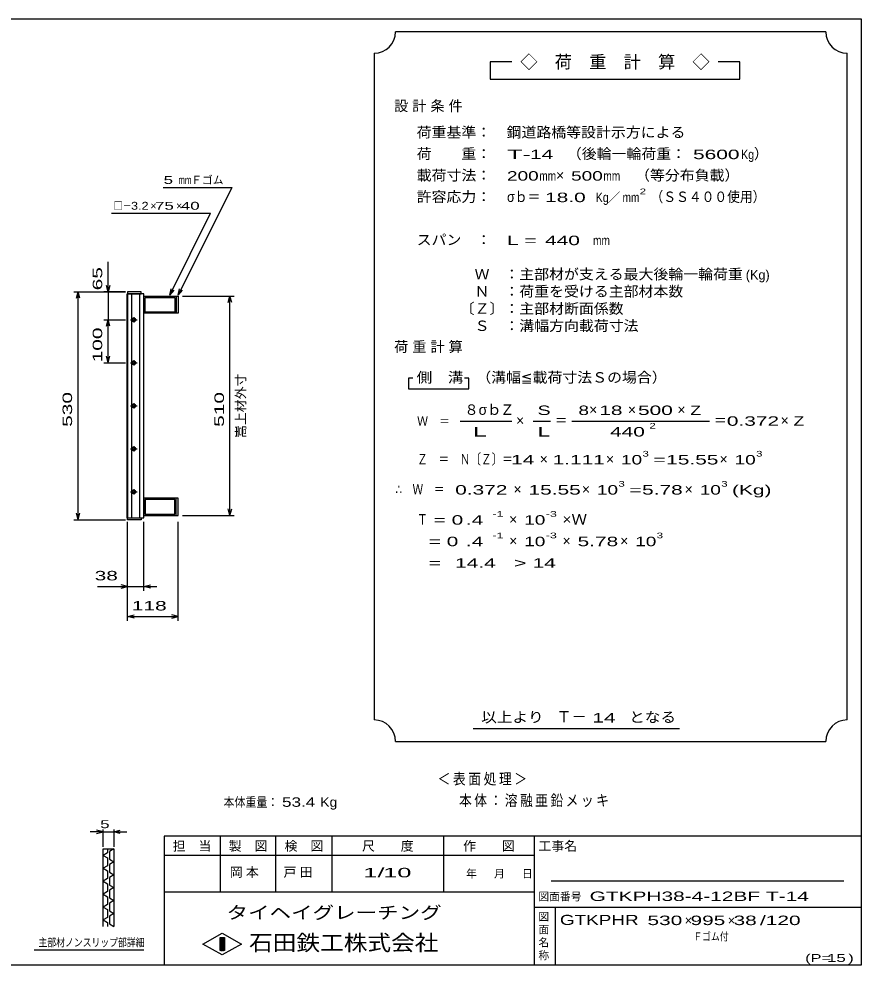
# Model space of a CAD drawing. Units: millimetres, scale not verified. Extents: x -1820 to 1731, y -1282 to 1054.
# Drawn here: x -227 to 1731, y -1146 to 1054 of the extents above; entities that cross this region are included whole.
import ezdxf
from ezdxf.enums import TextEntityAlignment as Align

# ---------------------------------------------------------------- set-up
doc = ezdxf.new("R2010")
doc.units = ezdxf.units.MM
doc.header["$LTSCALE"] = 10
for name, color, linetype, lineweight in [('0_2', 150, 'Continuous', 25), ('16', 3, 'Continuous', 25), ('22', 4, 'Continuous', 25), ('24', 2, 'Continuous', 25), ('32', 4, 'Continuous', 25)]:
    doc.layers.add(name, color=color, linetype=linetype, lineweight=lineweight)
doc.styles.add('ベクトル', font='')
doc.styles.get('ベクトル').set_extended_font_data('ベクトル')

msp = doc.modelspace()

# ---------------------------------------------------------------- linework, layer by layer
at = {"layer": '0_2'}
for p, q in [((-1729, 1053.5), (1731, 1053.5)), ((1731, 1053.5), (1731, -1146.5)), ((1731, -846.5), (111, -846.5)), ((111, -846.5), (111, -1146.5)), ((241, -846.5), (241, -976.5)), ((371, -976.5), (371, -846.5)), ((501, -846.5), (501, -976.5)), ((761, -976.5), (761, -846.5)), ((971, -846.5), (971, -1146.5)), ((971, -891.5), (111, -891.5)), ((1691, -951.5), (1011, -951.5)), ((111, -976.5), (971, -976.5)), ((971, -1011.5), (1731, -1011.5)), ((1021, -1146.5), (1021, -1011.5)), ((201, -1097.5), (246, -1072.5)), ((246, -1072.5), (291, -1097.5)), ((246, -1122.5), (201, -1097.5)), ((241, -1082.5), (251, -1082.5)), ((241, -1112.5), (241, -1082.5)), ((241, -1082.5), (243, -1082.5)), ((243, -1082.5), (243, -1112.5)), ((245, -1112.5), (245, -1082.5)), ((245, -1082.5), (247, -1082.5)), ((291, -1097.5), (246, -1122.5)), ((247, -1082.5), (247, -1112.5)), ((249, -1112.5), (249, -1082.5)), ((249, -1082.5), (251, -1082.5)), ((251, -1082.5), (251, -1112.5)), ((251, -1082.5), (251, -1112.5)), ((251, -1112.5), (241, -1112.5)), ((243, -1112.5), (245, -1112.5)), ((247, -1112.5), (249, -1112.5)), ((1731, -1146.5), (-1729, -1146.5))]:
    msp.add_line(p, q, dxfattribs=at)
at = {"layer": '16'}
for p, q in [((58, 419), (26, 419)), ((26, 419), (26, 414.5)), ((58, 414.5), (58, 419)), ((25.3, -106.5), (25.3, 414.5)), ((25.3, 414.5), (26, 414.5)), ((26, 414.5), (58, 414.5)), ((26, 414.5), (26, -106.5)), ((64, 414.5), (26, 414.5)), ((35.5, 414.5), (35.5, -106.5)), ((54.5, -106.5), (54.5, 414.5)), ((64, -106.5), (64, 414.5)), ((64, 409), (139, 409)), ((64, 369), (64, 409)), ((67, 406), (136, 406)), ((67, 372), (67, 406)), ((136, 406), (136, 372)), ((139, 409), (139, 369)), ((139, 409), (144, 409)), ((144, 409), (144, 369)), ((32.5, 354), (48.5, 354)), ((42.5, 357), (38.5, 357)), ((40.5, 360), (40.5, 348)), ((139, 369), (64, 369)), ((136, 372), (67, 372)), ((144, 369), (139, 369)), ((38.5, 351), (42.5, 351)), ((32.5, 254), (48.5, 254)), ((42.5, 257), (38.5, 257)), ((38.5, 251), (42.5, 251)), ((40.5, 260), (40.5, 248)), ((32.5, 154), (48.5, 154)), ((42.5, 157), (38.5, 157)), ((40.5, 160), (40.5, 148)), ((38.5, 151), (42.5, 151)), ((32.5, 54), (48.5, 54)), ((42.5, 57), (38.5, 57)), ((38.5, 51), (42.5, 51)), ((40.5, 60), (40.5, 48)), ((42.5, -43), (38.5, -43)), ((40.5, -40), (40.5, -52)), ((32.5, -46), (48.5, -46)), ((38.5, -49), (42.5, -49)), ((139, -61), (64, -61)), ((64, -61), (64, -101)), ((136, -64), (67, -64)), ((67, -64), (67, -98)), ((136, -98), (136, -64)), ((139, -101), (139, -61)), ((144, -61), (139, -61)), ((144, -101), (144, -61)), ((26, -106.5), (25.3, -106.5)), ((26, -106.5), (58, -106.5)), ((26, -111), (26, -106.5)), ((26, -106.5), (64, -106.5)), ((58, -106.5), (58, -111)), ((64, -101), (139, -101)), ((67, -98), (136, -98)), ((139, -101), (144, -101)), ((58, -111), (26, -111))]:
    msp.add_line(p, q, dxfattribs=at)
for centre, radius, start, end in [((38.5, 354), 3, 90, 270), ((40.5, 354), 4, 46.6, 133.4), ((42.5, 354), 3, 270, 90), ((40.5, 354), 4, 226.6, 313.4), ((38.5, 254), 3, 90, 270), ((40.5, 254), 4, 46.6, 133.4), ((40.5, 254), 4, 226.6, 313.4), ((42.5, 254), 3, 270, 90), ((38.5, 154), 3, 90, 270), ((40.5, 154), 4, 46.6, 133.4), ((42.5, 154), 3, 270, 90), ((40.5, 154), 4, 226.6, 313.4), ((38.5, 54), 3, 90, 270), ((40.5, 54), 4, 46.6, 133.4), ((40.5, 54), 4, 226.6, 313.4), ((42.5, 54), 3, 270, 90), ((38.5, -46), 3, 90, 270), ((40.5, -46), 4, 46.6, 133.4), ((42.5, -46), 3, 270, 90), ((40.5, -46), 4, 226.6, 313.4)]:
    msp.add_arc(centre, radius, start, end, dxfattribs=at)
at = {"layer": '22'}
for p, q in [((109, 661.5), (269, 661.5)), ((144, 411.5), (269, 661.5)), ((-11, 601.5), (219, 601.5)), ((124, 411.5), (219, 601.5)), ((-19, 419), (-19, 489)), ((-99, 419), (21, 419)), ((-93, 404), (-89, 419)), ((-85, 404), (-89, 419)), ((-89, -111), (-89, 419)), ((21, 419), (-29, 419)), ((-19, 419), (-23, 434)), ((-15, 434), (-19, 419)), ((-19, 419), (-19, 354)), ((124, 411.5), (127, 426.1)), ((124, 411.5), (134, 422.5)), ((144, 411.5), (147, 426.1)), ((144, 411.5), (154, 422.5)), ((154, 409), (274, 409)), ((260, 394), (264, 409)), ((268, 394), (264, 409)), ((264, -101), (264, 409)), ((-29, 354), (21, 354)), ((-23, 339), (-19, 354)), ((-15, 339), (-19, 354)), ((-19, 254), (-19, 354)), ((-19, 254), (-23, 269)), ((-19, 254), (-15, 269)), ((-29, 254), (21, 254)), ((264, -101), (260, -86)), ((264, -101), (268, -86)), ((-89, -111), (-93, -96)), ((-89, -111), (-85, -96)), ((154, -101), (274, -101)), ((-99, -111), (21, -111)), ((26, -276), (26, -116)), ((26, -346), (26, -116)), ((64, -276), (64, -116)), ((144, -346), (144, -116)), ((26, -266), (11, -262)), ((64, -266), (79, -262)), ((-44, -266), (26, -266)), ((11, -270), (26, -266)), ((26, -266), (64, -266)), ((79, -270), (64, -266)), ((64, -266), (94, -266)), ((26, -336), (41, -332)), ((41, -340), (26, -336)), ((26, -336), (144, -336)), ((144, -336), (129, -332)), ((129, -340), (144, -336))]:
    msp.add_line(p, q, dxfattribs=at)
at = {"layer": '24', "color": 4}
for p, q in [((1649, 1023.5), (649, 1023.5)), ((599, 973.5), (599, -576.5)), ((1699, -576.5), (1699, 973.5)), ((919, 953.5), (869, 953.5)), ((869, 953.5), (869, 913.5)), ((1449, 953.5), (1399, 953.5)), ((1449, 913.5), (1449, 953.5)), ((869, 913.5), (1449, 913.5)), ((689, 218.5), (679, 218.5)), ((679, 218.5), (679, 193.5)), ((819, 218.5), (809, 218.5)), ((819, 193.5), (819, 218.5)), ((679, 193.5), (819, 193.5)), ((799, 118.5), (919, 118.5)), ((969, 118.5), (1009, 118.5)), ((1059, 118.5), (1379, 118.5)), ((829, -596.5), (1309, -596.5)), ((649, -626.5), (1649, -626.5))]:
    msp.add_line(p, q, dxfattribs=at)
for centre, start, end in [((599, 1023.5), 270, 0), ((1699, 1023.5), 180, 270), ((599, -626.5), 0, 90), ((1699, -626.5), 90, 180)]:
    msp.add_arc(centre, 50, start, end, dxfattribs=at)
at = {"layer": '32'}
for p, q in [((-31, -836.5), (-46, -832.5)), ((-31, -871.5), (-31, -831.5)), ((-6, -831.5), (-6, -871.5)), ((-6, -836.5), (9, -832.5)), ((-31, -836.5), (-61, -836.5)), ((-46, -840.5), (-31, -836.5)), ((-31, -836.5), (-6, -836.5)), ((9, -840.5), (-6, -836.5)), ((-6, -836.5), (24, -836.5)), ((-31, -876.5), (-6, -876.5)), ((-31, -1056.5), (-31, -876.5)), ((-21, -876.5), (-21, -885.5)), ((-6, -876.5), (-16, -882.5)), ((-6, -876.5), (-6, -1056.5)), ((-21, -885.5), (-31, -891.5)), ((-31, -891.5), (-21, -897.5)), ((-21, -897.5), (-21, -915.5)), ((-16, -882.5), (-16, -900.5)), ((-16, -900.5), (-6, -906.5)), ((-21, -915.5), (-31, -921.5)), ((-31, -921.5), (-21, -927.5)), ((-6, -906.5), (-16, -912.5)), ((-16, -912.5), (-16, -930.5)), ((-21, -945.5), (-31, -951.5)), ((-21, -927.5), (-21, -945.5)), ((-16, -930.5), (-6, -936.5)), ((-6, -936.5), (-16, -942.5)), ((-16, -942.5), (-16, -960.5)), ((-31, -951.5), (-21, -957.5)), ((-21, -957.5), (-21, -975.5)), ((-16, -960.5), (-6, -966.5)), ((-6, -966.5), (-16, -972.5)), ((-21, -975.5), (-31, -981.5)), ((-31, -981.5), (-21, -987.5)), ((-21, -987.5), (-21, -1005.5)), ((-16, -972.5), (-16, -990.5)), ((-21, -1005.5), (-31, -1011.5)), ((-31, -1011.5), (-21, -1017.5)), ((-16, -990.5), (-6, -996.5)), ((-6, -996.5), (-16, -1002.5)), ((-16, -1002.5), (-16, -1020.5)), ((-21, -1017.5), (-21, -1035.5)), ((-16, -1020.5), (-6, -1026.5)), ((-6, -1026.5), (-16, -1032.5)), ((-16, -1032.5), (-16, -1050.5)), ((-21, -1035.5), (-31, -1041.5)), ((-31, -1041.5), (-21, -1047.5)), ((-21, -1047.5), (-21, -1056.5)), ((-16, -1050.5), (-6, -1056.5)), ((64, -1111.5), (-191, -1111.5))]:
    msp.add_line(p, q, dxfattribs=at)

# ---------------------------------------------------------------- texts
at = {"layer": '0_2', "style": 'ベクトル'}
for s, height, p in [('担\u3000当', 21.99, (131, -869.5)), ('製\u3000図', 21.99, (261, -869.5)), ('検\u3000図', 21.99, (391, -869.5)), ('尺\u3000\u3000度', 21.99, (571, -869.5)), ('作\u3000\u3000図', 21.99, (806, -869.5)), ('工事名', 21.99, (981, -869.5)), ('年', 18.3, (813, -934)), ('月', 18.3, (878, -934)), ('日', 18.3, (943, -934)), ('図面番号', 18.33, (981, -987)), ('図', 18.3, (981, -1034)), ('面', 18.3, (981, -1064)), ('名', 18.3, (981, -1094)), ('称', 18.3, (981, -1124))]:
    msp.add_text(s, height=height, dxfattribs=at).set_placement(p, align=Align.MIDDLE_LEFT)
at = {"layer": '0_2', "color": 222, "style": 'ベクトル'}
for s, height, width, p in [('タイヘイグレーチング', 29.33, 1.25, (256, -1024.5)), ('石田鉄工株式会社', 36.66, 1.1, (308.5, -1094.5))]:
    msp.add_text(s, height=height, dxfattribs=dict(at, width=width)).set_placement(p, align=Align.MIDDLE_LEFT)
at = {"layer": '22', "color": 2, "style": 'ベクトル'}
for s, height, width, p in [(' 5 ', 18.33, 1.6, (99, 679)), ('mm', 18.33, 0.75, (144, 679)), ('□－', 18.33, 0.8, (-6, 619)), ('3.2', 18.33, 1.2, (34, 619)), (' 75 ', 18.33, 1.6, (79, 619)), (' 40 ', 18.33, 1.6, (139, 619)), (' 38 ', 21.99, 1.65, (-64, -241)), (' 118 ', 21.99, 1.65, (22.5, -311)), ('本体重量：', 21.99, 0.85, (249, -767.5)), (' 53.4', 21.99, 1.35, (374, -767.5)), ('Kg', 21.99, 1.1, (474, -767.5)), ('1/', 21.99, 2, (574, -931.5)), (' 10 ', 21.99, 2, (604, -931.5)), ('GTKPH38-4-12BF T-14           ', 21.99, 1.65, (1100, -986.5)), ('GTKPHR', 23.46, 1.4, (1031, -1041.5)), (' 530 ', 21.99, 1.65, (1221, -1042.5)), (' 995 ', 21.99, 1.65, (1321, -1042.5)), (' 38 ', 21.99, 1.65, (1421, -1042.5)), ('/', 22, 1.65, (1496, -1042.5)), (' 120 ', 21.99, 1.65, (1496, -1042.5)), ('Ｆゴム付', 18.33, 0.8, (1341, -1080)), ('(P=', 18.33, 1.55, (1601, -1130)), (' 15 ', 18.33, 1.6, (1641, -1130)), (')', 18.3, 1.6, (1701, -1130))]:
    msp.add_text(s, height=height, dxfattribs=dict(at, width=width)).set_placement(p, align=Align.MIDDLE_LEFT)
for s, height, p in [('Ｆゴム', 18.33, (174, 679)), ('×', 18.3, (79, 619)), ('×', 18.3, (139, 619)), ('×', 22, (1321, -1042.5)), ('×', 22, (1421, -1042.5))]:
    msp.add_text(s, height=height, dxfattribs=at).set_placement(p, align=Align.MIDDLE_LEFT)
at = {"layer": '22', "color": 2, "style": 'ベクトル', "width": 1.65}
for s, p in [(' 65 ', (-44, 409)), (' 100 ', (-44, 241.5)), (' 530 ', (-114, 91.5)), (' 510', (239, 91.5))]:
    msp.add_text(s, height=21.99, rotation=90, dxfattribs=at).set_placement(p, align=Align.MIDDLE_LEFT)
at = {"layer": '22', "color": 2, "style": 'ベクトル'}
msp.add_text('嵩上材外寸', height=21.99, rotation=90, dxfattribs=at).set_placement((289, 79), align=Align.MIDDLE_LEFT)
at = {"layer": '22', "color": 2, "attachment_point": 4, "style": 'ベクトル'}
for s, insert, char_height in [('\\T1.2;\\W0.85;＜表面処理＞', (746.5, -715), 25.66), ('\\T1.19;\\W0.85;本体：溶融亜鉛メッキ', (796.5, -765), 25.66), ('\\T1.25;岡本\u3000', (263.5, -931.5), 21.99), ('\\T1.25;戸田\u3000', (388.5, -931.5), 21.99)]:
    msp.add_mtext(s, dxfattribs=dict(at, insert=insert, char_height=char_height))
at = {"layer": '24', "style": 'ベクトル'}
for s, height, p in [('◇\u3000荷\u3000重\u3000計\u3000算\u3000◇', 29.33, (939, 953.5)), ('）', 24.2, (1482, 740)), ('×', 24.2, (1022, 690)), ('／', 22, (1141.5, 638.5)), ('(Kg)', 21.99, (1463, 458.5)), ('８', 24.2, (809, 145)), ('σｂ', 24.19, (842, 145)), ('Ｚ', 24.2, (892, 145)), ('×', 24.2, (1099, 145)), ('×', 24.2, (1189, 145)), ('×', 24.2, (1304, 145)), ('×', 24.2, (929, 120)), ('×', 24.2, (1544, 120)), ('×', 24.2, (984, 30)), ('×', 24.2, (1138, 30)), ('×', 24.2, (1402, 30)), ('×', 24.2, (923, -40)), ('×', 24.2, (1082, -40)), ('×', 24.2, (1321, -40)), ('×', 24.2, (913, -110)), ('×', 24.2, (913, -160)), ('×', 24.2, (1037, -160)), ('×', 24.2, (1171, -160)), ('Ｔ－', 25.66, (1023, -569))]:
    msp.add_text(s, height=height, dxfattribs=at).set_placement(p, align=Align.MIDDLE_LEFT)
for s, height, width, p in [('荷重基準：\u3000', 24.19, 1.05, (698, 790)), ('鋼道路橋等設計示方による', 24.19, 1.05, (907, 790)), ('荷\u3000\u3000重：\u3000', 24.19, 1.05, (698, 740)), ('T-', 21.99, 2, (908, 738.5)), (' 14 ', 21.99, 1.65, (948, 738.5)), ('（後輪一輪荷重：', 24.19, 1.05, (1047, 740)), (' 5600', 21.99, 1.65, (1327, 738.5)), ('Kg', 21.99, 0.85, (1452, 738.5)), ('載荷寸法：\u3000', 24.19, 1.05, (698, 690)), ('\u3000（等分布負載）', 24.19, 1.05, (1171, 690)), ('200', 21.99, 1.5, (908, 688.5)), ('mm', 21.99, 0.8, (983, 688.5)), ('500', 21.99, 1.5, (1057, 688.5)), ('mm', 21.99, 0.8, (1132, 688.5)), ('許容応力：\u3000', 24.19, 1.05, (698, 640)), ('σｂ＝', 24.19, 0.9, (908, 640)), (' 18.0', 21.99, 1.65, (983, 638.5)), ('Kg', 21.99, 0.85, (1114, 638.5)), ('mm', 21.99, 0.8, (1176.5, 638.5)), ('2', 13.2, 1.5, (1216.5, 652.5)), ('（ＳＳ４００使用）', 24.19, 0.9, (1241.5, 640)), ('スパン\u3000：\u3000', 24.19, 1.05, (698, 540)), ('L =', 21.99, 1.65, (908, 538.5)), (' 440 ', 21.99, 1.65, (983, 538.5)), ('mm', 21.99, 0.8, (1108, 538.5)), ('\u3000Ｗ\u3000：主部材が支える最大後輪一輪荷重', 24.19, 1.05, (798, 460)), ('\u3000Ｎ\u3000：荷重を受ける主部材本数', 24.19, 1.05, (798, 420)), ('〔Ｚ〕：主部材断面係数', 24.19, 1.05, (798, 380)), ('\u3000Ｓ\u3000：溝幅方向載荷寸法', 24.19, 1.05, (798, 340)), ('側\u3000溝', 24.19, 1.1, (698, 220)), ('\u3000（溝幅≦載荷寸法Ｓの場合）', 24.19, 1.05, (802, 220)), ('S', 22, 1.55, (979, 143.5)), ('8', 22, 1.5, (1074, 143.5)), (' 18 ', 21.99, 1.65, (1109, 143.5)), (' 500 ', 21.99, 1.65, (1199, 143.5)), ('Z', 22, 1.4, (1334, 143.5)), ('Ｗ\u3000＝', 21.99, 0.85, (699, 118.5)), ('＝', 24.2, 0.9, (1019, 120)), ('2', 13.2, 1.5, (1239, 107.5)), ('＝', 24.2, 0.9, (1389, 120)), ('0.372', 21.99, 1.65, (1419, 118.5)), ('Z', 22, 1.4, (1574, 118.5)), ('L', 22, 1.8, (979, 93.5)), (' 440 ', 21.99, 1.65, (1134, 93.5)), ('Ｚ\u3000＝\u3000Ｎ〔Ｚ〕＝', 24.19, 0.75, (699, 30)), ('3', 13.2, 1.5, (1223, 42.5)), ('3', 13.2, 1.5, (1487, 42.5)), (' 14 ', 21.99, 1.65, (904, 28.5)), ('1.111', 21.99, 1.65, (1014, 28.5)), ('10', 21.99, 1.5, (1173, 28.5)), ('=', 22, 1.7, (1248, 28.5)), ('15.55', 21.99, 1.65, (1278, 28.5)), ('10', 21.99, 1.5, (1437, 28.5)), ('3', 13.2, 1.5, (1167, -27.5)), ('3', 13.2, 1.5, (1406, -27.5)), ('∴\u3000Ｗ\u3000＝', 24.19, 0.75, (649, -40)), (' 0.372', 21.99, 1.65, (774, -41.5)), ('15.55', 21.99, 1.65, (958, -41.5)), ('10', 21.99, 1.5, (1117, -41.5)), ('=', 22, 1.7, (1192, -41.5)), ('5.78', 21.99, 1.65, (1222, -41.5)), ('10', 21.99, 1.5, (1356, -41.5)), ('(Kg)', 21.99, 1.65, (1431, -41.5)), ('Ｔ', 24.2, 0.75, (699, -110)), (' = 0', 21.99, 1.65, (724, -111.5)), (' .4 ', 21.99, 1.65, (799, -111.5)), ('-1', 13.2, 1.65, (874, -97.5)), ('10', 21.99, 1.5, (948, -111.5)), ('-3', 13.2, 1.65, (998, -97.5)), ('×Ｗ', 24.19, 1.1, (1037, -110)), ('  = 0', 21.99, 1.65, (699, -161.5)), (' .4 ', 21.99, 1.65, (799, -161.5)), ('-1', 13.2, 1.65, (874, -147.5)), ('10', 21.99, 1.5, (948, -161.5)), ('-3', 13.2, 1.65, (998, -147.5)), ('5.78', 21.99, 1.65, (1072, -161.5)), ('10', 21.99, 1.5, (1206, -161.5)), ('3', 13.2, 1.5, (1256, -147.5)), ('  =', 21.99, 1.65, (699, -211.5)), (' 14.4', 21.99, 1.65, (774, -211.5)), ('>', 22, 1.7, (924, -211.5)), (' 14 ', 21.99, 1.65, (954, -211.5)), ('以上より\u3000', 24.19, 1.1, (848, -570)), (' 14 ', 21.99, 1.65, (1093, -571.5)), ('となる', 24.19, 1.1, (1192, -570))]:
    msp.add_text(s, height=height, dxfattribs=dict(at, width=width)).set_placement(p, align=Align.MIDDLE_LEFT)
at = {"layer": '24', "attachment_point": 4, "style": 'ベクトル'}
for s, insert, char_height in [('\\T1.28;設計条件', (645.5, 850), 24.19), ('\\T1.28;荷重計算', (645.5, 290), 24.19), ('\\T1.5;\\W2;\\~L\\~', (804, 93.5), 21.99)]:
    msp.add_mtext(s, dxfattribs=dict(at, insert=insert, char_height=char_height))
at = {"layer": '32', "color": 2, "style": 'ベクトル'}
for s, width, p in [(' 5 ', 1.6, (-48.5, -819)), ('主部材ノンスリップ部詳細', 0.8, (-181, -1094))]:
    msp.add_text(s, height=18.33, dxfattribs=dict(at, width=width)).set_placement(p, align=Align.MIDDLE_LEFT)

doc.saveas('drawing.dxf')
